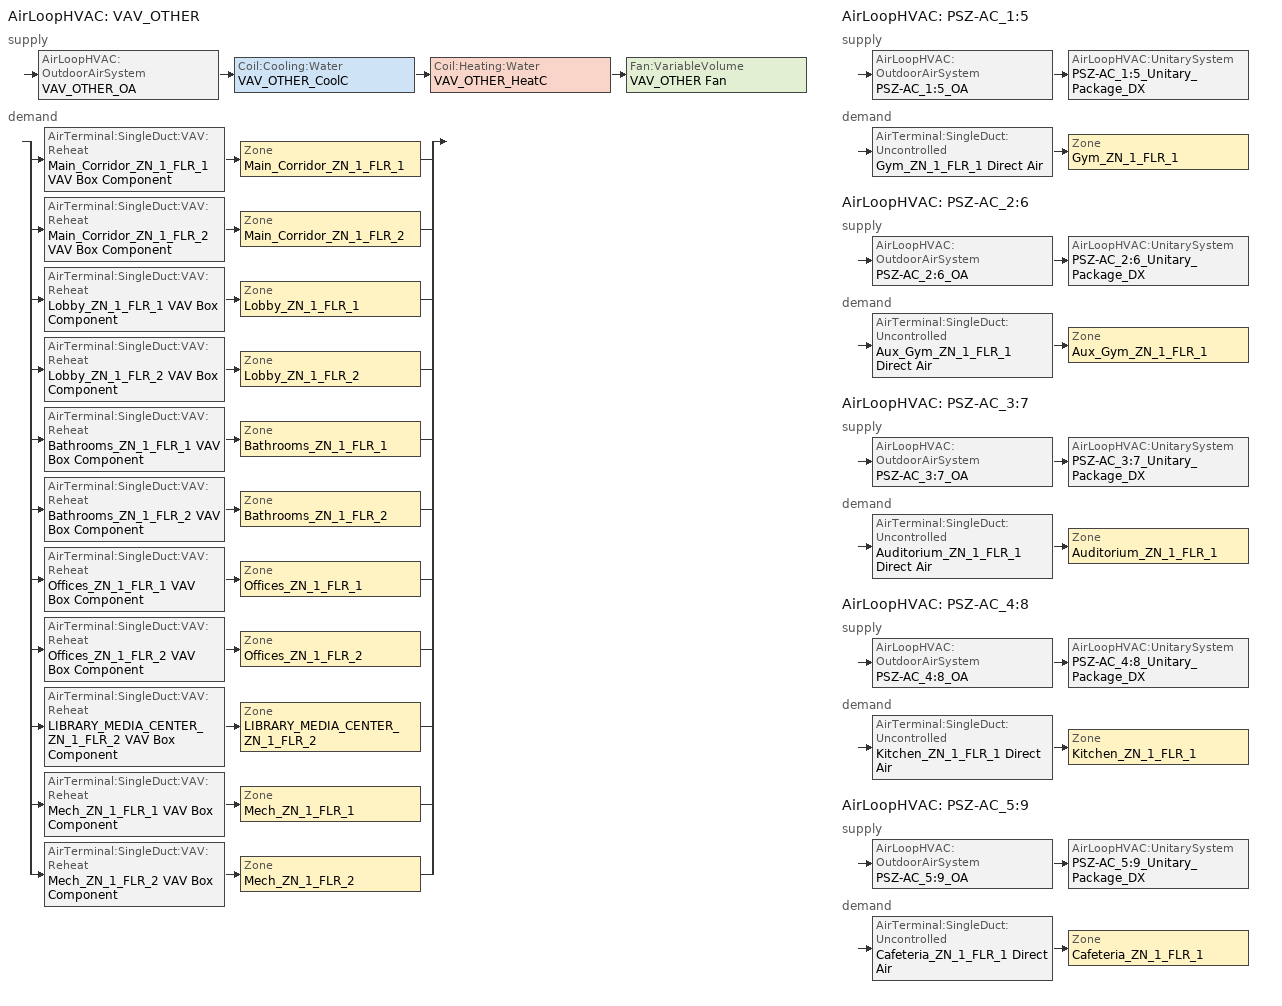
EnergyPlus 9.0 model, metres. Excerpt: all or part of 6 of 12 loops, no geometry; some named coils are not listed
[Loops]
AirLoopHVAC 'VAV_OTHER'
 supply: AirLoopHVAC:OutdoorAirSystem 'VAV_OTHER_OA' > Coil:Cooling:Water 'VAV_OTHER_CoolC' > Coil:Heating:Water 'VAV_OTHER_HeatC' > Fan:VariableVolume 'VAV_OTHER Fan'
 demand: split
  | AirTerminal:SingleDuct:VAV:Reheat 'Main_Corridor_ZN_1_FLR_1 VAV Box Component' > Zone 'Main_Corridor_ZN_1_FLR_1'
  | AirTerminal:SingleDuct:VAV:Reheat 'Main_Corridor_ZN_1_FLR_2 VAV Box Component' > Zone 'Main_Corridor_ZN_1_FLR_2'
  | AirTerminal:SingleDuct:VAV:Reheat 'Lobby_ZN_1_FLR_1 VAV Box Component' > Zone 'Lobby_ZN_1_FLR_1'
  | AirTerminal:SingleDuct:VAV:Reheat 'Lobby_ZN_1_FLR_2 VAV Box Component' > Zone 'Lobby_ZN_1_FLR_2'
  | AirTerminal:SingleDuct:VAV:Reheat 'Bathrooms_ZN_1_FLR_1 VAV Box Component' > Zone 'Bathrooms_ZN_1_FLR_1'
  | AirTerminal:SingleDuct:VAV:Reheat 'Bathrooms_ZN_1_FLR_2 VAV Box Component' > Zone 'Bathrooms_ZN_1_FLR_2'
  | AirTerminal:SingleDuct:VAV:Reheat 'Offices_ZN_1_FLR_1 VAV Box Component' > Zone 'Offices_ZN_1_FLR_1'
  | AirTerminal:SingleDuct:VAV:Reheat 'Offices_ZN_1_FLR_2 VAV Box Component' > Zone 'Offices_ZN_1_FLR_2'
  | AirTerminal:SingleDuct:VAV:Reheat 'LIBRARY_MEDIA_CENTER_ZN_1_FLR_2 VAV Box Component' > Zone 'LIBRARY_MEDIA_CENTER_ZN_1_FLR_2'
  | AirTerminal:SingleDuct:VAV:Reheat 'Mech_ZN_1_FLR_1 VAV Box Component' > Zone 'Mech_ZN_1_FLR_1'
  | AirTerminal:SingleDuct:VAV:Reheat 'Mech_ZN_1_FLR_2 VAV Box Component' > Zone 'Mech_ZN_1_FLR_2'
AirLoopHVAC 'PSZ-AC_1:5'
 supply: AirLoopHVAC:OutdoorAirSystem 'PSZ-AC_1:5_OA' > AirLoopHVAC:UnitarySystem 'PSZ-AC_1:5_Unitary_Package_DX'
 demand: AirTerminal:SingleDuct:Uncontrolled 'Gym_ZN_1_FLR_1 Direct Air' > Zone 'Gym_ZN_1_FLR_1'
AirLoopHVAC 'PSZ-AC_2:6'
 supply: AirLoopHVAC:OutdoorAirSystem 'PSZ-AC_2:6_OA' > AirLoopHVAC:UnitarySystem 'PSZ-AC_2:6_Unitary_Package_DX'
 demand: AirTerminal:SingleDuct:Uncontrolled 'Aux_Gym_ZN_1_FLR_1 Direct Air' > Zone 'Aux_Gym_ZN_1_FLR_1'
AirLoopHVAC 'PSZ-AC_3:7'
 supply: AirLoopHVAC:OutdoorAirSystem 'PSZ-AC_3:7_OA' > AirLoopHVAC:UnitarySystem 'PSZ-AC_3:7_Unitary_Package_DX'
 demand: AirTerminal:SingleDuct:Uncontrolled 'Auditorium_ZN_1_FLR_1 Direct Air' > Zone 'Auditorium_ZN_1_FLR_1'
AirLoopHVAC 'PSZ-AC_4:8'
 supply: AirLoopHVAC:OutdoorAirSystem 'PSZ-AC_4:8_OA' > AirLoopHVAC:UnitarySystem 'PSZ-AC_4:8_Unitary_Package_DX'
 demand: AirTerminal:SingleDuct:Uncontrolled 'Kitchen_ZN_1_FLR_1 Direct Air' > Zone 'Kitchen_ZN_1_FLR_1'
AirLoopHVAC 'PSZ-AC_5:9'
 supply: AirLoopHVAC:OutdoorAirSystem 'PSZ-AC_5:9_OA' > AirLoopHVAC:UnitarySystem 'PSZ-AC_5:9_Unitary_Package_DX'
 demand: AirTerminal:SingleDuct:Uncontrolled 'Cafeteria_ZN_1_FLR_1 Direct Air' > Zone 'Cafeteria_ZN_1_FLR_1'
[Sizing:Zone] Zone Cooling Design Supply Air Temperature Input Method=SupplyAirTemperature; Zone Cooling Design Supply Air Temperature {C}=12.8; Zone Heating Design Supply Air Temperature Input Method=SupplyAirTemperature; Zone Heating Design Supply Air Temperature {C}=40; Zone Cooling Design Supply Air Humidity Ratio {kgWater/kgDryAir}=0.007; Zone Heating Design Supply Air Humidity Ratio {kgWater/kgDryAir}=0.008; Cooling Design Air Flow Rate {m3/s}=0; Cooling Minimum Air Flow Fraction=0; Heating Design Air Flow Method=DesignDay; Heating Design Air Flow Rate {m3/s}=0
Name | Design Specification Outdoor Air Object | Cooling Design Air Flow Method | Cooling Minimum Air Flow {m3/s} | Design Specification Zone Air Distribution Object
Main_Corridor_ZN_1_FLR_1 | SZ DSOA Main_Corridor_ZN_1_FLR_1 | DesignDay | 0 | VAV_Zone_AirDistribution
Main_Corridor_ZN_1_FLR_2 | SZ DSOA Main_Corridor_ZN_1_FLR_2 | DesignDay | 0 | VAV_Zone_AirDistribution
Lobby_ZN_1_FLR_1 | SZ DSOA Lobby_ZN_1_FLR_1 | DesignDay | 0 | VAV_Zone_AirDistribution
Lobby_ZN_1_FLR_2 | SZ DSOA Lobby_ZN_1_FLR_2 | DesignDay | 0 | VAV_Zone_AirDistribution
Bathrooms_ZN_1_FLR_1 | SZ DSOA Bathrooms_ZN_1_FLR_1 | DesignDayWithLimit | 0.283168 | VAV_Zone_AirDistribution
Bathrooms_ZN_1_FLR_2 | SZ DSOA Bathrooms_ZN_1_FLR_2 | DesignDayWithLimit | 0.283168 | VAV_Zone_AirDistribution
Offices_ZN_1_FLR_1 | SZ DSOA Offices_ZN_1_FLR_1 | DesignDay | 0 | VAV_Zone_AirDistribution
Offices_ZN_1_FLR_2 | SZ DSOA Offices_ZN_1_FLR_2 | DesignDay | 0 | VAV_Zone_AirDistribution
Gym_ZN_1_FLR_1 | SZ DSOA Gym_ZN_1_FLR_1 | DesignDay | 0
Aux_Gym_ZN_1_FLR_1 | SZ DSOA Aux_Gym_ZN_1_FLR_1 | DesignDay | 0
Auditorium_ZN_1_FLR_1 | SZ DSOA Auditorium_ZN_1_FLR_1 | DesignDay | 0
Kitchen_ZN_1_FLR_1 | SZ DSOA Kitchen_ZN_1_FLR_1 | DesignDayWithLimit | 0.25438
LIBRARY_MEDIA_CENTER_ZN_1_FLR_2 | SZ DSOA LIBRARY_MEDIA_CENTER_ZN_1_FLR_2 | DesignDay | 0 | VAV_Zone_AirDistribution
Cafeteria_ZN_1_FLR_1 | SZ DSOA Cafeteria_ZN_1_FLR_1 | DesignDay | 0
Mech_ZN_1_FLR_1 | SZ DSOA Mech_ZN_1_FLR_1 | DesignDay | 0 | VAV_Zone_AirDistribution
Mech_ZN_1_FLR_2 | SZ DSOA Mech_ZN_1_FLR_2 | DesignDay | 0 | VAV_Zone_AirDistribution
[DesignSpecification:OutdoorAir]
Name | Outdoor Air Method | Outdoor Air Flow per Zone Floor Area {m3/s-m2} | Outdoor Air Flow per Zone {m3/s} | Zone Outdoor Air Method | Outdoor Air Flow per Person {m3/s-person}
SZ DSOA Main_Corridor_ZN_1_FLR_1; SZ DSOA Main_Corridor_ZN_1_FLR_2; SZ DSOA Lobby_ZN_1_FLR_1; SZ DSOA Lobby_ZN_1_FLR_2 | Flow/Area | 0.000304781
SZ DSOA Bathrooms_ZN_1_FLR_1; SZ DSOA Bathrooms_ZN_1_FLR_2 | Flow/area | 0
SZ DSOA Offices_ZN_1_FLR_1; SZ DSOA Offices_ZN_1_FLR_2 | Flow/Area | 0.000431773
SZ DSOA Gym_ZN_1_FLR_1; SZ DSOA Aux_Gym_ZN_1_FLR_1 | Flow/Area | 0.00152391
SZ DSOA Auditorium_ZN_1_FLR_1 | Flow/Area | 0.00411454
SZ DSOA Kitchen_ZN_1_FLR_1 | Maximum | 0.00117818 | 0.25438
SZ DSOA LIBRARY_MEDIA_CENTER_ZN_1_FLR_2 | Flow/Area | 0.000863546
SZ DSOA Cafeteria_ZN_1_FLR_1 | Flow/Area | 0.0047241
SZ DSOA Mech_ZN_1_FLR_1; SZ DSOA Mech_ZN_1_FLR_2 | Flow/Area | 0
CM DSOA Aux_Gym_ZN_1_FLR_1 |  | 0.00152391 |  | Sum | 0
CM DSOA Auditorium_ZN_1_FLR_1 |  | 0.000304781 |  | Sum | 0.0023596
Design_Spec_OA_Corridor; Design_Spec_OA_Lobby | Sum | 0.000304781 |  |  | 1e-08
Design_Spec_OA_0 | Sum |  |  |  | 1e-08
Design_Spec_OA_Office | Sum | 0.000431773 |  |  | 1e-08
Design_Spec_OA_Library | Sum | 0.000863546 |  |  | 1e-08
[DesignSpecification:ZoneAirDistribution]
Name | Zone Air Distribution Effectiveness in Cooling Mode | Zone Air Distribution Effectiveness in Heating Mode | Minimum Zone Ventilation Efficiency | Zone Air Distribution Effectiveness in Cooling Mode 1 | Zone Air Distribution Effectiveness in Heating Mode 1
VAV_Zone_AirDistribution | 1 | 1 | 0.6
CM DSZAD Aux_Gym_ZN_1_FLR_1; CM DSZAD Auditorium_ZN_1_FLR_1 |  |  |  | 1 | 1
Design_Spec_ZAD_1 | 1 | 1
[Sizing:System] Type of Load to Size On=Sensible; Preheat Design Temperature {C}=7; Preheat Design Humidity Ratio {kgWater/kgDryAir}=0.008; Precool Design Temperature {C}=12.8; Precool Design Humidity Ratio {kgWater/kgDryAir}=0.008; Central Cooling Design Supply Air Temperature {C}=12.8; Type of Zone Sum to Use=Coincident; 100% Outdoor Air in Cooling=No; 100% Outdoor Air in Heating=No; Central Cooling Design Supply Air Humidity Ratio {kgWater/kgDryAir}=0.007; Central Heating Design Supply Air Humidity Ratio {kgWater/kgDryAir}=0.008; Cooling Supply Air Flow Rate Method=DesignDay; Cooling Supply Air Flow Rate {m3/s}=0; Heating Supply Air Flow Rate Method=DesignDay; Heating Supply Air Flow Rate {m3/s}=0; System Outdoor Air Method=ZoneSum
Name | Design Outdoor Air Flow Rate {m3/s} | Central Heating Maximum System Air Flow Ratio | Central Heating Design Supply Air Temperature {C} | Zone Maximum Outdoor Air Fraction | Cooling Design Capacity Method | Cooling Design Capacity {W} | Heating Design Capacity Method | Heating Design Capacity {W} | Central Cooling Capacity Control Method
VAV_OTHER | 3.34616 | 0.3 | 12.8
PSZ-AC_1:5; PSZ-AC_2:6; PSZ-AC_3:7; PSZ-AC_4:8; PSZ-AC_5:9 | AUTOSIZE | 1 | 40 | 1 | CoolingDesignCapacity | autosize | HeatingDesignCapacity | autosize | OnOff
[ZoneControl:Thermostat] Control Type Schedule=Dual Zone Control Type Sched
Name | Zone or ZoneList | Control 1
Main_Corridor_ZN_1_FLR_1 Thermostat | Main_Corridor_ZN_1_FLR_1 | Main_Corridor_ZN_1_FLR_1 DualSPSched
Main_Corridor_ZN_1_FLR_2 Thermostat | Main_Corridor_ZN_1_FLR_2 | Main_Corridor_ZN_1_FLR_2 DualSPSched
Lobby_ZN_1_FLR_1 Thermostat | Lobby_ZN_1_FLR_1 | Lobby_ZN_1_FLR_1 DualSPSched
Lobby_ZN_1_FLR_2 Thermostat | Lobby_ZN_1_FLR_2 | Lobby_ZN_1_FLR_2 DualSPSched
Bathrooms_ZN_1_FLR_1 Thermostat | Bathrooms_ZN_1_FLR_1 | Bathrooms_ZN_1_FLR_1 DualSPSched
Bathrooms_ZN_1_FLR_2 Thermostat | Bathrooms_ZN_1_FLR_2 | Bathrooms_ZN_1_FLR_2 DualSPSched
Offices_ZN_1_FLR_1 Thermostat | Offices_ZN_1_FLR_1 | Offices_ZN_1_FLR_1 DualSPSched
Offices_ZN_1_FLR_2 Thermostat | Offices_ZN_1_FLR_2 | Offices_ZN_1_FLR_2 DualSPSched
Gym_ZN_1_FLR_1 Thermostat | Gym_ZN_1_FLR_1 | Gym_ZN_1_FLR_1 DualSPSched
Aux_Gym_ZN_1_FLR_1 Thermostat | Aux_Gym_ZN_1_FLR_1 | Aux_Gym_ZN_1_FLR_1 DualSPSched
Auditorium_ZN_1_FLR_1 Thermostat | Auditorium_ZN_1_FLR_1 | Auditorium_ZN_1_FLR_1 DualSPSched
Kitchen_ZN_1_FLR_1 Thermostat | Kitchen_ZN_1_FLR_1 | Kitchen_ZN_1_FLR_1 DualSPSched
LIBRARY_MEDIA_CENTER_ZN_1_FLR_2 Thermostat | LIBRARY_MEDIA_CENTER_ZN_1_FLR_2 | LIBRARY_MEDIA_CENTER_ZN_1_FLR_2 DualSPSched
Cafeteria_ZN_1_FLR_1 Thermostat | Cafeteria_ZN_1_FLR_1 | Cafeteria_ZN_1_FLR_1 DualSPSched
Mech_ZN_1_FLR_1 Thermostat | Mech_ZN_1_FLR_1 | Mech_ZN_1_FLR_1 DualSPSched
Mech_ZN_1_FLR_2 Thermostat | Mech_ZN_1_FLR_2 | Mech_ZN_1_FLR_2 DualSPSched
[ThermostatSetpoint:DualSetpoint]
Name | Heating Setpoint Temperature Schedule | Cooling Setpoint Temperature Schedule
Main_Corridor_ZN_1_FLR_1 DualSPSched; Main_Corridor_ZN_1_FLR_2 DualSPSched; Lobby_ZN_1_FLR_1 DualSPSched; Lobby_ZN_1_FLR_2 DualSPSched; Offices_ZN_1_FLR_1 DualSPSched; Offices_ZN_1_FLR_2 DualSPSched; Gym_ZN_1_FLR_1 DualSPSched; Aux_Gym_ZN_1_FLR_1 DualSPSched; Auditorium_ZN_1_FLR_1 DualSPSched; Kitchen_ZN_1_FLR_1 DualSPSched; LIBRARY_MEDIA_CENTER_ZN_1_FLR_2 DualSPSched; Cafeteria_ZN_1_FLR_1 DualSPSched | HTGSETP_SCH_YES_OPTIMUM | CLGSETP_SCH_YES_OPTIMUM
Bathrooms_ZN_1_FLR_1 DualSPSched; Bathrooms_ZN_1_FLR_2 DualSPSched; Mech_ZN_1_FLR_1 DualSPSched; Mech_ZN_1_FLR_2 DualSPSched | HTGSETP_SCH_Setback | CLGSETP_SCH_setup
[AirTerminal:SingleDuct:Uncontrolled] Availability Schedule=ALWAYS_ON; Maximum Air Flow Rate {m3/s}=AUTOSIZE
Gym_ZN_1_FLR_1 Direct Air; Aux_Gym_ZN_1_FLR_1 Direct Air; Auditorium_ZN_1_FLR_1 Direct Air; Kitchen_ZN_1_FLR_1 Direct Air; Cafeteria_ZN_1_FLR_1 Direct Air
[AirTerminal:SingleDuct:VAV:Reheat] Availability Schedule=ALWAYS_ON; Maximum Air Flow Rate {m3/s}=AUTOSIZE; Zone Minimum Air Flow Input Method=Constant; Maximum Hot Water or Steam Flow Rate {m3/s}=AUTOSIZE; Minimum Hot Water or Steam Flow Rate {m3/s}=0; Convergence Tolerance=0.001; Damper Heating Action=ReverseWithLimits; Maximum Flow Fraction During Reheat=0.5; Maximum Reheat Air Temperature {C}=40
Name | Constant Minimum Air Flow Fraction | Reheat Coil
Main_Corridor_ZN_1_FLR_1 VAV Box Component | 0.438 | Main_Corridor_ZN_1_FLR_1 VAV Box Reheat Coil
Main_Corridor_ZN_1_FLR_2 VAV Box Component | 0.291 | Main_Corridor_ZN_1_FLR_2 VAV Box Reheat Coil
Lobby_ZN_1_FLR_1 VAV Box Component | 0.378 | Lobby_ZN_1_FLR_1 VAV Box Reheat Coil
Lobby_ZN_1_FLR_2 VAV Box Component | 0.259 | Lobby_ZN_1_FLR_2 VAV Box Reheat Coil
Bathrooms_ZN_1_FLR_1 VAV Box Component | 0.2 | Bathrooms_ZN_1_FLR_1 VAV Box Reheat Coil
Bathrooms_ZN_1_FLR_2 VAV Box Component | 0.2 | Bathrooms_ZN_1_FLR_2 VAV Box Reheat Coil
Offices_ZN_1_FLR_1 VAV Box Component | 0.329 | Offices_ZN_1_FLR_1 VAV Box Reheat Coil
Offices_ZN_1_FLR_2 VAV Box Component | 0.252 | Offices_ZN_1_FLR_2 VAV Box Reheat Coil
LIBRARY_MEDIA_CENTER_ZN_1_FLR_2 VAV Box Component | 0.506 | LIBRARY_MEDIA_CENTER_ZN_1_FLR_2 VAV Box Reheat Coil
Mech_ZN_1_FLR_1 VAV Box Component | 0.2 | Mech_ZN_1_FLR_1 VAV Box Reheat Coil
Mech_ZN_1_FLR_2 VAV Box Component | 0.2 | Mech_ZN_1_FLR_2 VAV Box Reheat Coil
[Zone equipment]
Main_Corridor_ZN_1_FLR_1: Main_Corridor_ZN_1_FLR_1 dummy Exhaust Fan, Main_Corridor_ZN_1_FLR_1 VAV Box Component
Main_Corridor_ZN_1_FLR_2: Main_Corridor_ZN_1_FLR_2 dummy Exhaust Fan, Main_Corridor_ZN_1_FLR_2 VAV Box Component
Lobby_ZN_1_FLR_1: Lobby_ZN_1_FLR_1 VAV Box Component
Lobby_ZN_1_FLR_2: Lobby_ZN_1_FLR_2 VAV Box Component
Bathrooms_ZN_1_FLR_1: Bathrooms_ZN_1_FLR_1 Exhaust Fan, Bathrooms_ZN_1_FLR_1 VAV Box Component
Bathrooms_ZN_1_FLR_2: Bathrooms_ZN_1_FLR_2 Exhaust Fan, Bathrooms_ZN_1_FLR_2 VAV Box Component
Offices_ZN_1_FLR_1: Offices_ZN_1_FLR_1 VAV Box Component
Offices_ZN_1_FLR_2: Offices_ZN_1_FLR_2 VAV Box Component
Gym_ZN_1_FLR_1: GYM_ZN_1_FLR_1 dummy Exhaust Fan, Gym_ZN_1_FLR_1 Direct Air
Aux_Gym_ZN_1_FLR_1: Aux_Gym_ZN_1_FLR_1 Direct Air
Auditorium_ZN_1_FLR_1: Auditorium_ZN_1_FLR_1 Direct Air
Kitchen_ZN_1_FLR_1: Kitchen_ZN_1_FLR_1 Exhaust Fan, Kitchen_ZN_1_FLR_1 Direct Air
Cafeteria_ZN_1_FLR_1: Cafeteria_ZN_1_FLR_1 Direct Air
LIBRARY_MEDIA_CENTER_ZN_1_FLR_2: LIBRARY_MEDIA_CENTER_ZN_1_FLR_2 VAV Box Component
Mech_ZN_1_FLR_1: Mech_ZN_1_FLR_1 VAV Box Component
Mech_ZN_1_FLR_2: Mech_ZN_1_FLR_2 VAV Box Component
[Fan:SystemModel]
PSZ-AC_1:5_addAQ Fan; PSZ-AC_2:6_addAQ Fan: HVACOperationSchd, AUTOSIZE, Discrete, 1, 1018.41, 0.924, 1, AUTOSIZE, TotalEfficiencyAndPressure, 0.6006, 1018.41, 2, 0.66, 0.4, 1, 1
PSZ-AC_3:7_addAQ Fan: HVACOperationSchd, AUTOSIZE, Discrete, 1, 1018.41, 0.93, 1, AUTOSIZE, TotalEfficiencyAndPressure, 0.6045, 1018.41, 2, 0.66, 0.4, 1, 1
PSZ-AC_4:8_addAQ Fan: HVACOperationSchd, AUTOSIZE, Discrete, 1, 622.5, 0.895, 1, AUTOSIZE, TotalEfficiencyAndPressure, 0.58175, 622.5, 2, 0.66, 0.4, 1, 1
PSZ-AC_5:9_addAQ Fan: HVACOperationSchd, AUTOSIZE, Discrete, 1, 1018.41, 0.917, 1, AUTOSIZE, TotalEfficiencyAndPressure, 0.59605, 1018.41, 2, 0.66, 0.4, 1, 1
[Fan:VariableVolume]
VAV_OTHER Fan: Availability Schedule=HVACOperationSchd; Fan Total Efficiency=0.61165; Pressure Rise {Pa}=1314.72; Maximum Flow Rate {m3/s}=AUTOSIZE; Fan Power Minimum Flow Rate Input Method=Fraction; Fan Power Minimum Flow Fraction=0.25; Motor Efficiency=0.941; Motor In Airstream Fraction=1; Fan Power Coefficient 1=0.0408; Fan Power Coefficient 2=0.088; Fan Power Coefficient 3=-0.0729; Fan Power Coefficient 4=0.9437; Fan Power Coefficient 5=0
[Fan:ZoneExhaust]
Name | Availability Schedule | Fan Total Efficiency | Pressure Rise {Pa} | Maximum Flow Rate {m3/s} | Balanced Exhaust Fraction Schedule
Bathrooms_ZN_1_FLR_1 Exhaust Fan | Hours_of_operation | 0.385 | 125 | 0.283168 | Bathrooms_ZN_1_FLR_1 Exhaust Fan Balanced Exhaust Fraction Schedule
Main_Corridor_ZN_1_FLR_1 dummy Exhaust Fan; Main_Corridor_ZN_1_FLR_2 dummy Exhaust Fan | Hours_of_operation | 1 | 1e-07 | 0
Bathrooms_ZN_1_FLR_2 Exhaust Fan | Hours_of_operation | 0.385 | 125 | 0.283168 | Bathrooms_ZN_1_FLR_2 Exhaust Fan Balanced Exhaust Fraction Schedule
Kitchen_ZN_1_FLR_1 Exhaust Fan | Kitchen_Exhaust_SCH | 0.385 | 125 | 2.54852 | Kitchen_ZN_1_FLR_1 Exhaust Fan Balanced Exhaust Fraction Schedule
GYM_ZN_1_FLR_1 dummy Exhaust Fan | Kitchen_Exhaust_SCH | 1 | 1e-07 | 2.29414
[Coil:Cooling:Water]
VAV_OTHER_CoolC: Availability Schedule=ALWAYS_ON; Design Water Flow Rate {m3/s}=AUTOSIZE; Design Air Flow Rate {m3/s}=AUTOSIZE; Design Inlet Water Temperature {C}=AUTOSIZE; Design Inlet Air Temperature {C}=AUTOSIZE; Design Outlet Air Temperature {C}=AUTOSIZE; Design Inlet Air Humidity Ratio {kgWater/kgDryAir}=AUTOSIZE; Design Outlet Air Humidity Ratio {kgWater/kgDryAir}=AUTOSIZE; Type of Analysis=SimpleAnalysis; Heat Exchanger Configuration=CrossFlow
[Coil:Cooling:DX:MultiSpeed]
PSZ-AC_1:5_CoolC DXCoil: ALWAYS_ON, AirCooled, No, No, 10, 2, Electricity, 2, 70899.89, 0.67608, 3.39929, 3.80685, 0, PSZ-AC_CoolCLennoxStandard10Ton_TGA120S2B_CapFT, PSZ-AC_CoolCLennoxStandard10Ton_TGA120S2B_CapFF, PSZ-AC_CoolCLennoxStandard10Ton_TGA120S2B_EIRFT, PSZ-AC_CoolCLennoxStandard10Ton_TGA120S2B_EIRFFF, PSZ-AC_CoolCLennoxStandard10Ton_TGA120S2B_PLR, 0.2, 0.9, 141800, 0.67608, 3.39929, 5.71028, 0, PSZ-AC_CoolCLennoxStandard10Ton_TGA120S2B_CapFT, PSZ-AC_CoolCLennoxStandard10Ton_TGA120S2B_CapFF, PSZ-AC_CoolCLennoxStandard10Ton_TGA120S2B_EIRFT, PSZ-AC_CoolCLennoxStandard10Ton_TGA120S2B_EIRFFF, PSZ-AC_CoolCLennoxStandard10Ton_TGA120S2B_PLR, 0.2, 0.9
PSZ-AC_2:6_CoolC DXCoil: ALWAYS_ON, AirCooled, No, No, 10, 2, Electricity, 2, 59948.3, 0.67608, 3.39929, 3.21882, 0, PSZ-AC_CoolCLennoxStandard10Ton_TGA120S2B_CapFT, PSZ-AC_CoolCLennoxStandard10Ton_TGA120S2B_CapFF, PSZ-AC_CoolCLennoxStandard10Ton_TGA120S2B_EIRFT, PSZ-AC_CoolCLennoxStandard10Ton_TGA120S2B_EIRFFF, PSZ-AC_CoolCLennoxStandard10Ton_TGA120S2B_PLR, 0.2, 0.9, 119897, 0.67608, 3.39929, 4.82823, 0, PSZ-AC_CoolCLennoxStandard10Ton_TGA120S2B_CapFT, PSZ-AC_CoolCLennoxStandard10Ton_TGA120S2B_CapFF, PSZ-AC_CoolCLennoxStandard10Ton_TGA120S2B_EIRFT, PSZ-AC_CoolCLennoxStandard10Ton_TGA120S2B_EIRFFF, PSZ-AC_CoolCLennoxStandard10Ton_TGA120S2B_PLR, 0.2, 0.9
PSZ-AC_3:7_CoolC DXCoil: ALWAYS_ON, AirCooled, No, No, 10, 2, Electricity, 2, 107472, 0.67608, 3.39929, 5.77055, 0, PSZ-AC_CoolCLennoxStandard10Ton_TGA120S2B_CapFT, PSZ-AC_CoolCLennoxStandard10Ton_TGA120S2B_CapFF, PSZ-AC_CoolCLennoxStandard10Ton_TGA120S2B_EIRFT, PSZ-AC_CoolCLennoxStandard10Ton_TGA120S2B_EIRFFF, PSZ-AC_CoolCLennoxStandard10Ton_TGA120S2B_PLR, 0.2, 0.9, 214944, 0.67608, 3.39929, 8.65582, 0, PSZ-AC_CoolCLennoxStandard10Ton_TGA120S2B_CapFT, PSZ-AC_CoolCLennoxStandard10Ton_TGA120S2B_CapFF, PSZ-AC_CoolCLennoxStandard10Ton_TGA120S2B_EIRFT, PSZ-AC_CoolCLennoxStandard10Ton_TGA120S2B_EIRFFF, PSZ-AC_CoolCLennoxStandard10Ton_TGA120S2B_PLR, 0.2, 0.9
PSZ-AC_4:8_CoolC DXCoil: ALWAYS_ON, AirCooled, No, No, 10, 2, Electricity, 2, 22518.2, 0.67608, 3.73224, 1.20907, 0, PSZ-AC_CoolCLennoxStandard10Ton_TGA120S2B_CapFT, PSZ-AC_CoolCLennoxStandard10Ton_TGA120S2B_CapFF, PSZ-AC_CoolCLennoxStandard10Ton_TGA120S2B_EIRFT, PSZ-AC_CoolCLennoxStandard10Ton_TGA120S2B_EIRFFF, PSZ-AC_CoolCLennoxStandard10Ton_TGA120S2B_PLR, 0.2, 0.9, 45036.33, 0.67608, 3.73224, 1.81361, 0, PSZ-AC_CoolCLennoxStandard10Ton_TGA120S2B_CapFT, PSZ-AC_CoolCLennoxStandard10Ton_TGA120S2B_CapFF, PSZ-AC_CoolCLennoxStandard10Ton_TGA120S2B_EIRFT, PSZ-AC_CoolCLennoxStandard10Ton_TGA120S2B_EIRFFF, PSZ-AC_CoolCLennoxStandard10Ton_TGA120S2B_PLR, 0.2, 0.9
PSZ-AC_5:9_CoolC DXCoil: ALWAYS_ON, AirCooled, No, No, 10, 2, Electricity, 2, 51871.5, 0.67608, 3.39929, 2.78515, 0, PSZ-AC_CoolCLennoxStandard10Ton_TGA120S2B_CapFT, PSZ-AC_CoolCLennoxStandard10Ton_TGA120S2B_CapFF, PSZ-AC_CoolCLennoxStandard10Ton_TGA120S2B_EIRFT, PSZ-AC_CoolCLennoxStandard10Ton_TGA120S2B_EIRFFF, PSZ-AC_CoolCLennoxStandard10Ton_TGA120S2B_PLR, 0.2, 0.9, 103743, 0.67608, 3.39929, 4.17773, 0, PSZ-AC_CoolCLennoxStandard10Ton_TGA120S2B_CapFT, PSZ-AC_CoolCLennoxStandard10Ton_TGA120S2B_CapFF, PSZ-AC_CoolCLennoxStandard10Ton_TGA120S2B_EIRFT, PSZ-AC_CoolCLennoxStandard10Ton_TGA120S2B_EIRFFF, PSZ-AC_CoolCLennoxStandard10Ton_TGA120S2B_PLR, 0.2, 0.9
[Coil:Heating:Water]
VAV_OTHER_HeatC: Availability Schedule=ALWAYS_ON; U-Factor Times Area Value {W/K}=AUTOSIZE; Maximum Water Flow Rate {m3/s}=AUTOSIZE; Performance Input Method=UFactorTimesAreaAndDesignWaterFlowRate; Rated Capacity {W}=AUTOSIZE; Rated Inlet Water Temperature {C}=82.2; Rated Inlet Air Temperature {C}=12.8; Rated Outlet Water Temperature {C}=71.1; Rated Outlet Air Temperature {C}=40
[Coil:Heating:Fuel] Availability Schedule=ALWAYS_ON; Fuel Type=NaturalGas; Burner Efficiency=0.8; Nominal Capacity {W}=AUTOSIZE
PSZ-AC_1:5_HeatC; PSZ-AC_2:6_HeatC; PSZ-AC_3:7_HeatC; PSZ-AC_4:8_HeatC; PSZ-AC_5:9_HeatC
[AirLoopHVAC:UnitarySystem] Control Type=Load; Dehumidification Control Type=None; Availability Schedule=ALWAYS_ON; Fan Placement=DrawThrough; Supply Air Fan Operating Mode Schedule=HVACOperationSchd; DX Heating Coil Sizing Ratio=1; Use DOAS DX Cooling Coil=No; Minimum Supply Air Temperature {C}=2; Latent Load Control=SensibleOnlyLoadControl; Cooling Supply Air Flow Rate Method=SupplyAirFlowRate; Cooling Supply Air Flow Rate {m3/s}=AUTOSIZE; Heating Supply Air Flow Rate Method=SupplyAirFlowRate; Heating Supply Air Flow Rate {m3/s}=AUTOSIZE; No Load Supply Air Flow Rate Method=SupplyAirFlowRate; No Load Supply Air Flow Rate {m3/s}=AUTOSIZE; Maximum Supply Air Temperature {C}=AUTOSIZE
Name | Controlling Zone or Thermostat Location | Supply Fan | Heating Coil | Cooling Coil | Design Specification Multispeed Object
PSZ-AC_1:5_Unitary_Package_DX | Gym_ZN_1_FLR_1 | PSZ-AC_1:5_addAQ Fan | PSZ-AC_1:5_HeatC | PSZ-AC_1:5_CoolC DXCoil | PSZ-AC_1:5_Unitary_Package_DX_Perf
PSZ-AC_2:6_Unitary_Package_DX | Aux_Gym_ZN_1_FLR_1 | PSZ-AC_2:6_addAQ Fan | PSZ-AC_2:6_HeatC | PSZ-AC_2:6_CoolC DXCoil | PSZ-AC_2:6_Unitary_Package_DX_Perf
PSZ-AC_3:7_Unitary_Package_DX | Auditorium_ZN_1_FLR_1 | PSZ-AC_3:7_addAQ Fan | PSZ-AC_3:7_HeatC | PSZ-AC_3:7_CoolC DXCoil | PSZ-AC_3:7_Unitary_Package_DX_Perf
PSZ-AC_4:8_Unitary_Package_DX | Kitchen_ZN_1_FLR_1 | PSZ-AC_4:8_addAQ Fan | PSZ-AC_4:8_HeatC | PSZ-AC_4:8_CoolC DXCoil | PSZ-AC_4:8_Unitary_Package_DX_Perf
PSZ-AC_5:9_Unitary_Package_DX | Cafeteria_ZN_1_FLR_1 | PSZ-AC_5:9_addAQ Fan | PSZ-AC_5:9_HeatC | PSZ-AC_5:9_CoolC DXCoil | PSZ-AC_5:9_Unitary_Package_DX_Perf
[UnitarySystemPerformance:Multispeed]
PSZ-AC_1:5_Unitary_Package_DX_Perf; PSZ-AC_2:6_Unitary_Package_DX_Perf; PSZ-AC_3:7_Unitary_Package_DX_Perf; PSZ-AC_4:8_Unitary_Package_DX_Perf; PSZ-AC_5:9_Unitary_Package_DX_Perf: 2, 2, No, 0.66, 1, 0.66, 1, 1
[Controller:WaterCoil] Control Variable=Temperature; Actuator Variable=Flow; Maximum Actuated Flow {m3/s}=AUTOSIZE; Minimum Actuated Flow {m3/s}=0
Name | Action | Controller Convergence Tolerance {deltaC}
VAV_OTHER_CoolC_Controller | Reverse
VAV_OTHER_HeatC_Controller | Normal | 0.0001
[Controller:OutdoorAir] Maximum Outdoor Air Flow Rate {m3/s}=AUTOSIZE; Economizer Control Action Type=ModulateFlow; Lockout Type=LockoutWithHeating; Minimum Limit Type=FixedMinimum
Name | Minimum Outdoor Air Flow Rate {m3/s}                        !- Minimum Outdoor Air Flow Rate {m3/s} | Economizer Control Type,             !- Economizer Control | Minimum Outdoor Air Schedule | Mechanical Ventilation Controller | Minimum Outdoor Air Flow Rate {m3/s} | Economizer Control Type | Minimum Outdoor Air Schedule Name, | Heat Recovery Bypass Control Type
VAV_OTHER_OA_Controller | 0 | NoEconomizer | MinOA_Sched | VAV_OTHER_MultiZone
PSZ-AC_1:5_OA_Controller |  |  | MinOA_Sched |  | AUTOSIZE | NoEconomizer
PSZ-AC_2:6_OA_Controller |  |  | MinOA_Sched | Aux Gym Vent Control | 0 | NoEconomizer
PSZ-AC_3:7_OA_Controller |  |  |  | Auditorium VentControl | 0 | NoEconomizer | MinOA_Sched
PSZ-AC_4:8_OA_Controller |  |  | Kitchen_Exhaust_SCH |  | AUTOSIZE | NoEconomizer
PSZ-AC_5:9_OA_Controller |  |  | MinOA_Sched |  | AUTOSIZE | NoEconomizer |  | BypassWhenOAFlowGreaterThanMinimum
[Controller:MechanicalVentilation]
Aux Gym Vent Control: MinOA_Sched, Yes, ZoneSum, Aux_Gym_ZN_1_FLR_1, CM DSOA Aux_Gym_ZN_1_FLR_1, CM DSZAD Aux_Gym_ZN_1_FLR_1
Auditorium VentControl: MinOA_Sched, Yes, ZoneSum, Auditorium_ZN_1_FLR_1, CM DSOA Auditorium_ZN_1_FLR_1, CM DSZAD Auditorium_ZN_1_FLR_1
VAV_OTHER_MultiZone: MinOA_Sched, Yes, VentilationRateProcedure, Main_Corridor_ZN_1_FLR_1, Design_Spec_OA_Corridor, Design_Spec_ZAD_1, Main_Corridor_ZN_1_FLR_2, Design_Spec_OA_Corridor, Design_Spec_ZAD_1, Lobby_ZN_1_FLR_1, Design_Spec_OA_Lobby, Design_Spec_ZAD_1, Lobby_ZN_1_FLR_2, Design_Spec_OA_Lobby, Design_Spec_ZAD_1, Bathrooms_ZN_1_FLR_1, Design_Spec_OA_0, Design_Spec_ZAD_1, Bathrooms_ZN_1_FLR_2, Design_Spec_OA_0, Design_Spec_ZAD_1, Offices_ZN_1_FLR_1, Design_Spec_OA_Office, Design_Spec_ZAD_1, Offices_ZN_1_FLR_2, Design_Spec_OA_Office, Design_Spec_ZAD_1, Library_Media_Center_ZN_1_FLR_2, Design_Spec_OA_Library, Design_Spec_ZAD_1, Mech_ZN_1_FLR_1, Design_Spec_OA_0, Design_Spec_ZAD_1, Mech_ZN_1_FLR_2, Design_Spec_OA_0, Design_Spec_ZAD_1
[AirLoopHVAC] Design Supply Air Flow Rate {m3/s}=AUTOSIZE
VAV_OTHER; PSZ-AC_1:5; PSZ-AC_2:6; PSZ-AC_3:7; PSZ-AC_4:8; PSZ-AC_5:9
[WaterHeater:Mixed]
SHW Booster Water Heater: Tank Volume {m3}=0.0227125; Setpoint Temperature Schedule=Booster Water Setpoint Temp Schedule; Deadband Temperature Difference {deltaC}=2; Maximum Temperature Limit {C}=82.2222; Heater Control Type=Cycle; Heater Maximum Capacity {W}=14000; Heater Minimum Capacity {W}=0; Heater Fuel Type=Electricity; Heater Thermal Efficiency=1; Off Cycle Parasitic Fuel Type=Electricity; Off Cycle Parasitic Heat Fraction to Tank=0; Ambient Temperature Indicator=Zone; Ambient Temperature Zone=KITCHEN_ZN_1_FLR_1; Off Cycle Loss Coefficient to Ambient Temperature {W/K}=1.59105; On Cycle Loss Coefficient to Ambient Temperature {W/K}=1.59105; Peak Use Flow Rate {m3/s}=0.00149607; Use Flow Rate Fraction Schedule=BLDG_SWH_SCH; Cold Water Supply Temperature Schedule=Booster Water Inlet Temp Schedule
[SetpointManager:OutdoorAirReset]
VAV_OTHER SAT setpoint: Control Variable=Temperature; Setpoint at Outdoor Low Temperature {C}=15.6; Outdoor Low Temperature {C}=10; Setpoint at Outdoor High Temperature {C}=12.8; Outdoor High Temperature {C}=21.1; Setpoint Node or NodeList=VAV_OTHER Supply Equipment Outlet Node
[SetpointManager:SingleZone:Heating] Control Variable=Temperature; Minimum Supply Air Temperature {C}=10; Maximum Supply Air Temperature {C}=50
Name | Control Zone | Setpoint Node or NodeList
SupAirTemp MngrGym_ZN_1_FLR_1 - Htg | Gym_ZN_1_FLR_1 | PSZ-AC_1:5 Supply Equipment Outlet Node
SupAirTemp MngrAux_Gym_ZN_1_FLR_1 - Htg | Aux_Gym_ZN_1_FLR_1 | PSZ-AC_2:6 Supply Equipment Outlet Node
SupAirTemp MngrAuditorium_ZN_1_FLR_1 - Htg | Auditorium_ZN_1_FLR_1 | PSZ-AC_3:7 Supply Equipment Outlet Node
SupAirTemp MngrKitchen_ZN_1_FLR_1 - Htg | Kitchen_ZN_1_FLR_1 | PSZ-AC_4:8 Supply Equipment Outlet Node
SupAirTemp MngrCafeteria_ZN_1_FLR_1 - Htg | Cafeteria_ZN_1_FLR_1 | PSZ-AC_5:9 Supply Equipment Outlet Node
[SetpointManager:SingleZone:Cooling] Control Variable=Temperature; Minimum Supply Air Temperature {C}=10; Maximum Supply Air Temperature {C}=50
Name | Control Zone | Setpoint Node or NodeList
SupAirTemp MngrGym_ZN_1_FLR_1 - Clg | Gym_ZN_1_FLR_1 | PSZ-AC_1:5 Zone Equipment Inlet Node
SupAirTemp MngrAux_Gym_ZN_1_FLR_1 - Clg | Aux_Gym_ZN_1_FLR_1 | PSZ-AC_2:6 Zone Equipment Inlet Node
SupAirTemp MngrAuditorium_ZN_1_FLR_1 - Clg | Auditorium_ZN_1_FLR_1 | PSZ-AC_3:7 Zone Equipment Inlet Node
SupAirTemp MngrKitchen_ZN_1_FLR_1 - Clg | Kitchen_ZN_1_FLR_1 | PSZ-AC_4:8 Zone Equipment Inlet Node
SupAirTemp MngrCafeteria_ZN_1_FLR_1 - Clg | Cafeteria_ZN_1_FLR_1 | PSZ-AC_5:9 Zone Equipment Inlet Node
[SetpointManager:MixedAir] Control Variable=Temperature
Name | Setpoint Node or NodeList
VAV_OTHER_CoolC SAT Manager | VAV_OTHER_CoolC-VAV_OTHER_HeatCNode
VAV_OTHER_HeatC SAT Manager | VAV_OTHER_HeatC-VAV_OTHER FanNode
VAV_OTHER_OAMixed Air Temp Manager | VAV_OTHER_OA-VAV_OTHER_CoolCNode
PSZ-AC_1:5_CoolC SAT Manager | PSZ-AC_1:5_CoolC-PSZ-AC_1:5_HeatCNode
PSZ-AC_1:5_HeatC MixedAir Manager | PSZ-AC_1:5_HeatC-PSZ-AC_1:5 FanNode
PSZ-AC_1:5_OAMixed Air Temp Manager | PSZ-AC_1:5_OA-PSZ-AC_1:5_CoolCNode
PSZ-AC_2:6_CoolC SAT Manager | PSZ-AC_2:6_CoolC-PSZ-AC_2:6_HeatCNode
PSZ-AC_2:6_HeatC MixedAir Manager | PSZ-AC_2:6_HeatC-PSZ-AC_2:6 FanNode
PSZ-AC_2:6_OAMixed Air Temp Manager | PSZ-AC_2:6_OA-PSZ-AC_2:6_CoolCNode
PSZ-AC_3:7_CoolC SAT Manager | PSZ-AC_3:7_CoolC-PSZ-AC_3:7_HeatCNode
PSZ-AC_3:7_HeatC MixedAir Manager | PSZ-AC_3:7_HeatC-PSZ-AC_3:7 FanNode
PSZ-AC_3:7_OAMixed Air Temp Manager | PSZ-AC_3:7_OA-PSZ-AC_3:7_CoolCNode
PSZ-AC_4:8_CoolC SAT Manager | PSZ-AC_4:8_CoolC-PSZ-AC_4:8_HeatCNode
PSZ-AC_4:8_HeatC MixedAir Manager | PSZ-AC_4:8_HeatC-PSZ-AC_4:8 FanNode
PSZ-AC_4:8_OAMixed Air Temp Manager | PSZ-AC_4:8_OA-PSZ-AC_4:8_CoolCNode
PSZ-AC_5:9_CoolC SAT Manager | PSZ-AC_5:9_CoolC-PSZ-AC_5:9_HeatCNode
PSZ-AC_5:9_HeatC MixedAir Manager | PSZ-AC_5:9_HeatC-PSZ-AC_5:9 FanNode
PSZ-AC_5:9_OAMixed Air Temp Manager | PSZ-AC_5:9_OA-PSZ-AC_5:9_CoolCNode
[SetpointManager:OutdoorAirPretreat]
PSZ-AC_5:9 Heat Exchanger Supply Air Temp Manager: Control Variable=Temperature; Minimum Setpoint Temperature {C}=-99; Maximum Setpoint Temperature {C}=99; Minimum Setpoint Humidity Ratio {kgWater/kgDryAir}=0.00001; Maximum Setpoint Humidity Ratio {kgWater/kgDryAir}=1; Setpoint Node or NodeList=PSZ-AC_5:9 Heat Recovery Outlet Node
[HeatExchanger:AirToAir:SensibleAndLatent]
PSZ-AC_5:9 OA Heat Recovery: Availability Schedule=Always_On; Nominal Supply Air Flow Rate {m3/s}=AUTOSIZE; Sensible Effectiveness at 100% Heating Air Flow=0.7; Latent Effectiveness at 100% Heating Air Flow=0.6; Sensible Effectiveness at 75% Heating Air Flow=0.7; Latent Effectiveness at 75% Heating Air Flow=0.6; Sensible Effectiveness at 100% Cooling Air Flow=0.75; Latent Effectiveness at 100% Cooling Air Flow=0.6; Sensible Effectiveness at 75% Cooling Air Flow=0.75; Latent Effectiveness at 75% Cooling Air Flow=0.6; Nominal Electric Power {W}=2165.08; Supply Air Outlet Temperature Control=Yes; Heat Exchanger Type=Rotary; Frost Control Type=ExhaustOnly; Threshold Temperature {C}=-23.3; Initial Defrost Time Fraction=0.167; Rate of Defrost Time Fraction Increase {1/K}=1.44
[Refrigeration:Case] Availability Schedule=ALWAYS_ON; Zone=Kitchen_ZN_1_FLR_1; Rated Ambient Temperature {C}=23.88; Rated Ambient Relative Humidity {percent}=55; Rated Total Cooling Capacity per Unit Length {W/m}=734; Case Length {m}=7.32; Latent Case Credit Curve Type=CaseTemperatureMethod; Standard Case Lighting Power per Unit Length {W/m}=33; Case Lighting Schedule=walkin_occ_lght_sch; Fraction of Lighting Energy to Case=1; Case Anti-Sweat Heater Power per Unit Length {W/m}=0; Minimum Anti-Sweat Heater Power per Unit Length {W/m}=0; Anti-Sweat Heater Control Type=None; Humidity at Zero Anti-Sweat Heater Energy {percent}=0; Case Height {m}=0; Defrost Energy Correction Curve Type=None
Name | Rated Latent Heat Ratio | Rated Runtime Fraction | Case Operating Temperature {C} | Latent Case Credit Curve | Standard Case Fan Power per Unit Length {W/m} | Operating Case Fan Power per Unit Length {W/m} | Fraction of Anti-Sweat Heater Energy to Case | Case Defrost Power per Unit Length {W/m} | Case Defrost Type | Case Defrost Schedule | Case Defrost Drip-Down Schedule | Under Case HVAC Return Air Fraction | Refrigerated Case Restocking Schedule | Case Credit Fraction Schedule
Kitchen_ZN_1_FLR_1_Case:1_WALKINFREEZER | 0.1 | 0.4 | -23 | Kitchen_ZN_1_FLR_1_Case:1_WALKINFREEZERSingleShelfHorizontal_LatentEnergyMult | 19.5143 | 19.5143 | 0 | 410 | ELECTRIC | Kitchen_ZN_1_FLR_1_Case:1_WALKINFREEZER_CaseDefrost2aDaySched | Kitchen_ZN_1_FLR_1_Case:1_WALKINFREEZER_CaseDripDown2aDaySched | 0 | Kitchen_ZN_1_FLR_1_Case:1_WALKINFREEZER_WalkInStockingSched | Kitchen_ZN_1_FLR_1_Case:1_WALKINFREEZER_CaseCreditReduxSched
Kitchen_ZN_1_FLR_1_Case:2_SELFCONTAINEDDISPLAYCASE | 0.08 | 0.85 | 2 | Kitchen_ZN_1_FLR_1_Case:2_SELFCONTAINEDDISPLAYCASEMultiShelfVertical_LatentEnergyMult | 15.7143 | 15.7143 | 0.2 | 0 | NONE |  |  | 0.05 | Kitchen_ZN_1_FLR_1_Case:2_SELFCONTAINEDDISPLAYCASE_CaseStockingSched
[Refrigeration:CaseAndWalkInList]
Name | Case or WalkIn 1
RACK1CaseList | Kitchen_ZN_1_FLR_1_Case:1_WALKINFREEZER
RACK2CaseList | Kitchen_ZN_1_FLR_1_Case:2_SELFCONTAINEDDISPLAYCASE
[Schedule:Compact]
Booster Water Inlet Temp Schedule: THROUGH: 12/31, FOR: AllDays, UNTIL: 24:00, 60
Booster Water Setpoint Temp Schedule: THROUGH: 12/31, FOR: AllDays, UNTIL: 24:00, 82.22
BLDG_SWH_SCH: Through: 6/15, For: SummerDesignDay, Until: 07:00, 0.05, Until: 08:00, 0.1, Until: 09:00, 0.34, Until: 10:00, 0.6, Until: 11:00, 0.63, Until: 12:00, 0.72, Until: 13:00, 0.79, Until: 14:00, 0.83, Until: 15:00, 0.61, Until: 16:00, 0.65, Until: 18:00, 0.1, Until: 19:00, 0.19, Until: 20:00, 0.25, Until: 22:00, 0.22, Until: 23:00, 0.12, Until: 24:00, 0.09, For: Weekdays, Until: 07:00, 0, Until: 08:00, 0, Until: 09:00, 0.34, Until: 10:00, 0.6, Until: 11:00, 0.63, Until: 12:00, 0.72, Until: 13:00, 0.79, Until: 14:00, 0.83, Until: 15:00, 0.61, Until: 16:00, 0.65, Until: 18:00, 0.1, Until: 19:00, 0.19, Until: 20:00, 0.25, Until: 22:00, 0, Until: 23:00, 0, Until: 24:00, 0, For: WinterDesignDay, Until: 09:00, 0.03, Until: 13:00, 0.05, Until: 24:00, 0.03, For: Saturday, Until: 09:00, 0, Until: 13:00, 0, Until: 24:00, 0, For: Sunday Holidays AllOtherDays, Until: 08:00, 0, Until: 14:00, 0, Until: 24:00, 0, Through: 9/15, For: SummerDesignDay, Until: 07:00, 0.05, Until: 18:00, 0.1, Until: 19:00, 0.19, Until: 20:00, 0.25, Until: 22:00, 0.22, Until: 23:00, 0.12, Until: 24:00, 0.09, For: Weekdays, Until: 08:00, 0, Until: 18:00, 0.1, Until: 19:00, 0.19, Until: 20:00, 0.25, Until: 22:00, 0, Until: 23:00, 0, Until: 24:00, 0, For: WinterDesignDay, Until: 09:00, 0.03, Until: 13:00, 0.05, Until: 24:00, 0.03, For: Saturday, Until: 09:00, 0, Until: 13:00, 0, Until: 24:00, 0, For: Sunday Holidays AllOtherDays, Until: 08:00, 0, Until: 14:00, 0, Until: 24:00, 0, Through: 12/31, For: SummerDesignDay, Until: 07:00, 0.05, Until: 08:00, 0.1, Until: 09:00, 0.34, Until: 10:00, 0.6, Until: 11:00, 0.63, Until: 12:00, 0.72, Until: 13:00, 0.79, Until: 14:00, 0.83, Until: 15:00, 0.61, Until: 16:00, 0.65, Until: 18:00, 0.1, Until: 19:00, 0.19, Until: 20:00, 0.25, Until: 22:00, 0.22, Until: 23:00, 0.12, Until: 24:00, 0.09, For: Weekdays, Until: 07:00, 0, Until: 08:00, 0, Until: 09:00, 0.34, Until: 10:00, 0.6, Until: 11:00, 0.63, Until: 12:00, 0.72, Until: 13:00, 0.79, Until: 14:00, 0.83, Until: 15:00, 0.61, Until: 16:00, 0.65, Until: 18:00, 0.1, Until: 19:00, 0.19, Until: 20:00, 0.25, Until: 22:00, 0, Until: 23:00, 0, Until: 24:00, 0, For: WinterDesignDay, Until: 09:00, 0.03, Until: 13:00, 0.05, Until: 24:00, 0.03, For: Saturday, Until: 09:00, 0, Until: 13:00, 0, Until: 24:00, 0, For: Sunday Holidays AllOtherDays, Until: 08:00, 0, Until: 14:00, 0, Until: 24:00, 0
ALWAYS_ON: Through: 12/31, For: AllDays, Until: 24:00, 1
Dual Zone Control Type Sched: Through: 12/31, For: AllDays, Until: 24:00, 4
Kitchen_Exhaust_SCH: Through: 6/30, For: Weekdays SummerDesignDay WinterDesignDay, Until: 08:00, 0, Until: 17:00, 1, Until: 24:00, 0, For: WeekEnds Holidays AllOtherDays, Until: 24:00, 0, Through: 9/1, For: Weekdays SummerDesignDay WinterDesignDay, Until: 08:00, 0, Until: 17:00, 1, Until: 21:00, 1, Until: 24:00, 0, For: WeekEnds Holidays AllOtherDays, Until: 24:00, 0, Through: 12/31, For: Weekdays SummerDesignDay WinterDesignDay, Until: 08:00, 0, Until: 16:00, 1, Until: 21:00, 1, Until: 24:00, 0, For: WeekEnds Holidays AllOtherDays, Until: 24:00, 0
Hours_of_operation; HVACOperationSchd: Through: 12/31, For: Weekdays SummerDesignDay WinterDesignDay, Until: 07:00, 0, Until: 21:00, 1, Until: 24:00, 0, For: WeekEnds Holidays AllOtherDays, Until: 24:00, 0
HTGSETP_SCH_YES_OPTIMUM: Through: 12/31, For: SummerDesignDay, Until: 24:00, 15.6, For: WinterDesignDay, Until: 24:00, 21, For: Weekdays, Until: 06:00, 15.6, Until: 07:00, 17.8, Until: 08:00, 20, Until: 21:00, 21, Until: 24:00, 15.6, For: WeekEnds Holidays AllOtherDays, Until: 24:00, 15.6
HTGSETP_SCH_Setback: Through: 12/31, For: SummerDesignDay, Until: 24:00, 15.6, For: WinterDesignDay, Until: 24:00, 21, For: Weekdays, Until: 09:00, 15.6, Until: 21:00, 15.6, Until: 24:00, 15.6, For: WeekEnds Holidays AllOtherDays, Until: 24:00, 15.6
CLGSETP_SCH_YES_OPTIMUM: Through: 12/31, For: SummerDesignDay, Until: 24:00, 24, For: WinterDesignDay, Until: 24:00, 29.44, For: Weekdays, Until: 06:00, 29.44, Until: 07:00, 27.8, Until: 08:00, 25.6, Until: 21:00, 24, Until: 24:00, 29.44, For: WeekEnds Holidays AllOtherDays, Until: 24:00, 29.44
CLGSETP_SCH_Setup: Through: 12/31, For: SummerDesignDay, Until: 24:00, 24, For: WinterDesignDay, Until: 24:00, 29.44, For: Weekdays, Until: 24:00, 29.44, For: WeekEnds Holidays AllOtherDays, Until: 09:00, 29.44, Until: 19:00, 29.44, Until: 24:00, 29.44
MinOA_Sched: Through: 12/31, For: Weekdays SummerDesignDay, Until: 24:00, 1, For: WeekEnds WinterDesignDay Holidays AllOtherDays, Until: 24:00, 1
Kitchen_ZN_1_FLR_1_Case:1_WALKINFREEZER_CaseDefrost2aDaySched: Through: 12/31, For:AllDays, Interpolate:Average, Until: 11:00, 0, Until: 11:20, 1, Until: 23:00, 0, Until: 23:20, 1, Until: 24:00, 0
Kitchen_ZN_1_FLR_1_Case:1_WALKINFREEZER_CaseDripDown2aDaySched: Through: 12/31, For:AllDays, Interpolate:Average, Until: 11:00, 0, Until: 11:30, 1, Until: 23:00, 0, Until: 23:30, 1, Until: 24:00, 0
Kitchen_ZN_1_FLR_1_Case:1_WALKINFREEZER_WalkInStockingSched: Through: 12/31, For: Tuesday Friday, Until: 4:00, 0, Until: 5:00, 725, Until: 6:00, 417, Until: 7:00, 290, Until: 24:00, 0, For: AllOtherDays, Until: 4:00, 0, Until: 5:00, 125, Until: 6:00, 117, Until: 7:00, 90, Until: 19:00, 0, Until: 20:00, 125, Until: 21:00, 117, Until: 22:00, 90, Until: 24:00, 0
Kitchen_ZN_1_FLR_1_Case:1_WALKINFREEZER_CaseCreditReduxSched: Through: 12/31, For:AllDays, Interpolate:No, Until: 7:00, 0.2, Until: 21:00, 0.4, Until: 24:00, 0.2
Kitchen_ZN_1_FLR_1_Case:2_SELFCONTAINEDDISPLAYCASE_CaseStockingSched: Through: 12/31, For:AllDays, Until: 6:00, 0, Until: 7:00, 50, Until: 9:00, 70, Until: 10:00, 80, Until: 11:00, 70, Until: 13:00, 50, Until: 14:00, 80, Until: 15:00, 90, Until: 16:00, 80, Until: 24:00, 0
walkin_occ_lght_SCH: Through: 6/30, For: Weekdays, Until: 7:00, 0.1773, Until: 21:00, 0.468, Until: 24:00, 0.1773, For: SummerDesignDay, Until: 24:00, 1, For: WinterDesignDay, Until: 24:00, 0, For: WeekEnds Holidays AllOtherDays, Until: 24:00, 0.1773, Through: 9/1, For: Weekdays, Until: 8:00, 0.1773, Until: 20:00, 0.26, Until: 24:00, 0.1773, For: SummerDesignDay, Until: 24:00, 1, For: WinterDesignDay, Until: 24:00, 0, For: WeekEnds Holidays AllOtherDays, Until: 24:00, 0.1773, Through: 12/31, For: Weekdays, Until: 7:00, 0.1773, Until: 21:00, 0.468, Until: 24:00, 0.1773, For: SummerDesignDay, Until: 24:00, 1, For: WinterDesignDay, Until: 24:00, 0, For: WeekEnds Holidays AllOtherDays, Until: 24:00, 0.1773
Bathrooms_ZN_1_FLR_1 Exhaust Fan Balanced Exhaust Fraction Schedule; Bathrooms_ZN_1_FLR_2 Exhaust Fan Balanced Exhaust Fraction Schedule: Through: 12/31, For: Weekdays SummerDesignDay WinterDesignDay, Until: 07:00, 0, Until: 21:00, 0, Until: 24:00, 0, For: WeekEnds Holidays AllOtherDays, Until: 24:00, 0
Kitchen_ZN_1_FLR_1 Exhaust Fan Balanced Exhaust Fraction Schedule: Through: 6/30, For: Weekdays SummerDesignDay WinterDesignDay, Until: 08:00, 0, Until: 17:00, 0.900185, Until: 24:00, 0, For: WeekEnds Holidays AllOtherDays, Until: 24:00, 0, Through: 9/1, For: Weekdays SummerDesignDay WinterDesignDay, Until: 08:00, 0, Until: 17:00, 0.900185, Until: 21:00, 0.900185, Until: 24:00, 0, For: WeekEnds Holidays AllOtherDays, Until: 24:00, 0, Through: 12/31, For: Weekdays SummerDesignDay WinterDesignDay, Until: 08:00, 0, Until: 16:00, 0.900185, Until: 21:00, 0.900185, Until: 24:00, 0, For: WeekEnds Holidays AllOtherDays, Until: 24:00, 0
[Curve:Quadratic]
Name | Coefficient1 Constant | Coefficient2 x | Coefficient3 x**2 | Minimum Value of x | Maximum Value of x
PSZ-AC_CoolCLennoxStandard10Ton_TGA120S2B_CapFF | 0.77136 | 0.34053 | -0.11088 | 0.75918 | 1.13877
PSZ-AC_CoolCLennoxStandard10Ton_TGA120S2B_EIRFFF | 1.2055 | -0.32953 | 0.12308 | 0.75918 | 1.13877
PSZ-AC_CoolCLennoxStandard10Ton_TGA120S2B_PLR | 0.771 | 0.229 | 0 | 0 | 1
[Curve:Cubic] Minimum Value of x=-35; Maximum Value of x=20
Name | Coefficient1 Constant | Coefficient2 x | Coefficient3 x**2 | Coefficient4 x**3
Kitchen_ZN_1_FLR_1_Case:1_WALKINFREEZERSingleShelfHorizontal_LatentEnergyMult | 0.0236 | 0.0006 | 0 | 0
Kitchen_ZN_1_FLR_1_Case:2_SELFCONTAINEDDISPLAYCASEMultiShelfVertical_LatentEnergyMult | 0.0265263 | 0.00107803 | 6.02558e-05 | 1.23732e-06
[Curve:Biquadratic] Minimum Value of x=17; Maximum Value of x=22; Minimum Value of y=29; Maximum Value of y=46
Name | Coefficient1 Constant | Coefficient2 x | Coefficient3 x**2 | Coefficient4 y | Coefficient5 y**2 | Coefficient6 x*y
PSZ-AC_CoolCLennoxStandard10Ton_TGA120S2B_CapFT | 0.42415 | 0.04426 | -0.00042 | 0.00333 | -0.00008 | -0.00021
PSZ-AC_CoolCLennoxStandard10Ton_TGA120S2B_EIRFT | 1.23649 | -0.02431 | 0.00057 | -0.01434 | 0.00063 | -0.00038
